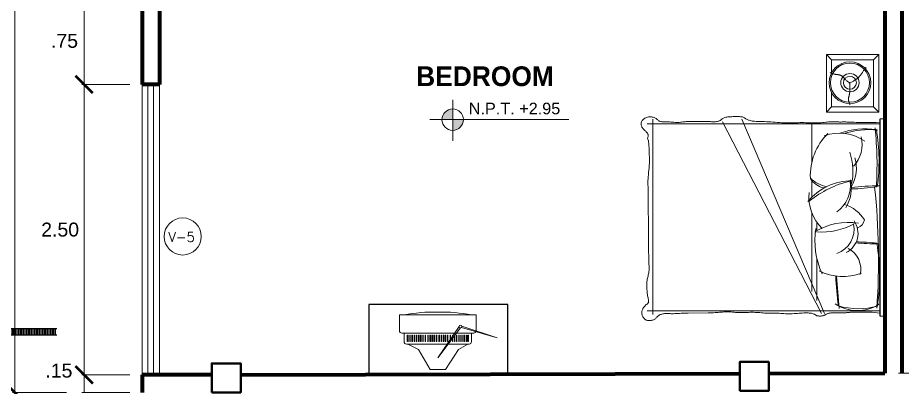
# Model space of a CAD drawing. Header units: millimetres. Extents: x 565 to 912, y 163 to 192.
# Drawn here: x 572.49 to 580.11, y 168.64 to 171.82 of the extents above; entities that cross this region are included whole.
import ezdxf

# ---------------------------------------------------------------- set-up
doc = ezdxf.new("R2010")
doc.units = ezdxf.units.MM
doc.header["$LTSCALE"] = 0.0125
doc.layers.add('AMBIENTA', color=6, linetype='Continuous')
for name, color, linetype, lineweight in [('COLUMNAS', 162, 'Continuous', 40), ('COTAS', 9, 'Continuous', 9), ('equipo 0.2', 152, 'Continuous', 25), ('equipo 01', 30, 'Continuous', 9), ('MARCO', 1, 'Continuous', 13), ('MOBILIARIO', 52, 'Continuous', 18), ('MURO ALTO', 40, 'Continuous', 70), ('proy', 254, 'Continuous', 0), ('TEXTO', 6, 'Continuous', 15)]:
    doc.layers.add(name, color=color, linetype=linetype, lineweight=lineweight)
doc.styles.add('ARIAL', font='arial.ttf')
doc.styles.add('op', font='romab___.ttf')
doc.styles.add('ROMANS135', font='romans.shx', dxfattribs={"width": 1.35})
doc.dimstyles.new('ISO-25', dxfattribs={"dimtxt": 0.12, "dimasz": 0.15, "dimexe": 0.02, "dimexo": 0.1055, "dimgap": 0.05, "dimtad": 2, "dimtih": 1, "dimtoh": 1, "dimzin": 4, "dimdsep": 46, "dimtxsty": 'ARIAL', "dimblk": 'ARCHTICK', "dimcen": 2.5, "dimdle": 0.03, "dimclrd": 1, "dimclre": 2, "dimclrt": 256, "dimadec": 0, "dimazin": 0, "dimtfac": 1, "dimtmove": 0, "dimatfit": 0, "dimldrblk": 'ARCHTICK', "dimfxl": 0, "dimlwd": 13, "dimlwe": 9, "dimarcsym": 0})

# ---------------------------------------------------------------- blocks, each defined once
blk = doc.blocks.new('_ARCHTICK')
at = {"color": 0, "linetype": 'ByBlock', "const_width": 0.15}
blk.add_lwpolyline([(-0.5, -0.5), (0.5, 0.5)], dxfattribs=at)
blk = doc.blocks.new('*D108')
at = {"layer": 'COTAS', "color": 1, "lineweight": 13, "transparency": 16777216}
blk.add_line((572.4599, 174.5293), (572.4599, 168.5693), dxfattribs=at)
at = {"layer": 'COTAS', "color": 2, "lineweight": 9, "transparency": 16777216}
for p, q in [((572.8897, 174.4993), (572.4399, 174.4993)), ((572.9057, 168.5993), (572.4399, 168.5993))]:
    blk.add_line(p, q, dxfattribs=at)
at = {"layer": 'Defpoints', "color": 0, "transparency": 16777216}
for p in [(572.9952, 174.4993), (572.4599, 168.5993), (573.0112, 168.5993)]:
    blk.add_point(p, dxfattribs=at)
at = {"layer": 'COTAS', "color": 1, "lineweight": 13, "transparency": 16777216, "xscale": 0.15, "yscale": 0.15, "zscale": 0.15}
for p, rotation in [((572.4599, 174.4993), 90), ((572.4599, 168.5993), 270)]:
    blk.add_blockref('_ARCHTICK', p, dxfattribs=dict(at, rotation=rotation))
at = {"layer": 'COTAS', "transparency": 16777216, "insert": (572.2542, 171.5493), "char_height": 0.12, "attachment_point": 5, "style": 'ARIAL'}
blk.add_mtext('5.90', dxfattribs=at)
blk = doc.blocks.new('*D156')
at = {"layer": 'COTAS', "color": 1, "lineweight": 13, "transparency": 16777216}
blk.add_line((573.0574, 172.0293), (573.0574, 171.2199), dxfattribs=at)
at = {"layer": 'COTAS', "color": 2, "lineweight": 9, "transparency": 16777216}
for p, q in [((573.4508, 171.9993), (573.0374, 171.9993)), ((573.4508, 171.2499), (573.0374, 171.2499))]:
    blk.add_line(p, q, dxfattribs=at)
at = {"layer": 'Defpoints', "color": 0, "transparency": 16777216}
for p in [(573.5563, 171.9993), (573.0574, 171.2499), (573.5563, 171.2499)]:
    blk.add_point(p, dxfattribs=at)
at = {"layer": 'COTAS', "color": 1, "lineweight": 13, "transparency": 16777216, "xscale": 0.15, "yscale": 0.15, "zscale": 0.15}
for p, rotation in [((573.0574, 171.9993), 90), ((573.0574, 171.2499), 270)]:
    blk.add_blockref('_ARCHTICK', p, dxfattribs=dict(at, rotation=rotation))
at = {"layer": 'COTAS', "transparency": 16777216, "insert": (572.8885, 171.6246), "char_height": 0.12, "attachment_point": 5, "style": 'ARIAL'}
blk.add_mtext('.75', dxfattribs=at)
blk = doc.blocks.new('*D157')
at = {"layer": 'COTAS', "color": 2, "lineweight": 9, "transparency": 16777216}
for p, q in [((573.4508, 171.2499), (573.0374, 171.2499)), ((573.4508, 168.7499), (573.0374, 168.7499))]:
    blk.add_line(p, q, dxfattribs=at)
at = {"layer": 'COTAS', "color": 1, "lineweight": 13, "transparency": 16777216}
blk.add_line((573.0574, 171.2799), (573.0574, 168.7199), dxfattribs=at)
at = {"layer": 'Defpoints', "color": 0, "transparency": 16777216}
for p in [(573.5563, 171.2499), (573.0574, 168.7499), (573.5563, 168.7499)]:
    blk.add_point(p, dxfattribs=at)
at = {"layer": 'COTAS', "color": 1, "lineweight": 13, "transparency": 16777216, "xscale": 0.15, "yscale": 0.15, "zscale": 0.15}
for p, rotation in [((573.0574, 171.2499), 90), ((573.0574, 168.7499), 270)]:
    blk.add_blockref('_ARCHTICK', p, dxfattribs=dict(at, rotation=rotation))
at = {"layer": 'COTAS', "transparency": 16777216, "insert": (572.8508, 169.9999), "char_height": 0.12, "attachment_point": 5, "style": 'ARIAL'}
blk.add_mtext('2.50', dxfattribs=at)
blk = doc.blocks.new('*D158')
at = {"layer": 'COTAS', "color": 2, "lineweight": 9, "transparency": 16777216}
for p, q in [((573.4508, 168.7499), (573.0374, 168.7499)), ((573.4508, 168.5993), (573.0374, 168.5993))]:
    blk.add_line(p, q, dxfattribs=at)
at = {"layer": 'COTAS', "color": 1, "lineweight": 13, "transparency": 16777216}
blk.add_line((573.0574, 168.7499), (573.0574, 168.5993), dxfattribs=at)
blk.add_line((573.0574, 168.7499), (573.0574, 168.5993), dxfattribs=at)
at = {"layer": 'Defpoints', "color": 0, "transparency": 16777216}
for p in [(573.5563, 168.7499), (573.0574, 168.5993), (573.5563, 168.5993)]:
    blk.add_point(p, dxfattribs=at)
at = {"layer": 'COTAS', "transparency": 16777216, "insert": (572.8399, 168.7859), "char_height": 0.12, "attachment_point": 5, "style": 'ARIAL'}
blk.add_mtext('.15', dxfattribs=at)
blk = doc.blocks.new('*D161')
at = {"layer": 'COTAS', "color": 2, "lineweight": 9, "transparency": 16777216}
for p, q in [((610.5063, 168.593), (610.5063, 167.7336)), ((573.5563, 168.4938), (573.5563, 167.7336))]:
    blk.add_line(p, q, dxfattribs=at)
at = {"layer": 'COTAS', "color": 1, "lineweight": 13, "transparency": 16777216}
blk.add_line((610.5363, 167.7536), (573.5263, 167.7536), dxfattribs=at)
at = {"layer": 'Defpoints', "color": 0, "transparency": 16777216}
for p in [(610.5063, 168.6985), (573.5563, 168.5993), (573.5563, 167.7536)]:
    blk.add_point(p, dxfattribs=at)
at = {"layer": 'COTAS', "color": 1, "lineweight": 13, "transparency": 16777216, "xscale": 0.15, "yscale": 0.15, "zscale": 0.15, "rotation": 180}
blk.add_blockref('_ARCHTICK', (573.5563, 167.7536), dxfattribs=at)
at = {"layer": 'COTAS', "color": 1, "lineweight": 13, "transparency": 16777216, "xscale": 0.15, "yscale": 0.15, "zscale": 0.15}
blk.add_blockref('_ARCHTICK', (610.5063, 167.7536), dxfattribs=at)
at = {"layer": 'COTAS', "transparency": 16777216, "insert": (592.0313, 167.6423), "char_height": 0.12, "attachment_point": 5, "style": 'ARIAL'}
blk.add_mtext('36.89', dxfattribs=at)
blk = doc.blocks.new('MESA-NOCHE')
at = {"layer": 'MOBILIARIO'}
for p, q in [((0, 0.55), (0.05, 0.5)), ((0.45, 0.5), (0.5, 0.55)), ((0, 0), (0.05, 0.05)), ((0.5, 0), (0.45, 0.05))]:
    blk.add_line(p, q, dxfattribs=at)
blk.add_lwpolyline([(0, 0.55), (0.5, 0.55), (0.5, 0), (0, 0)], close=True, dxfattribs=at)
for points in [[(0.45, 0.1726), (0.45, 0.05), (0.05, 0.05), (0.05, 0.5), (0.45, 0.5), (0.45, 0.3659)], [(0.2785, 0.2631), (0.2778, 0.2726), (0.2774, 0.2809), (0.2772, 0.2883), (0.2771, 0.2949), (0.2772, 0.3007), (0.2773, 0.306), (0.2775, 0.3108), (0.2776, 0.3154), (0.2776, 0.3198), (0.2776, 0.3241), (0.2775, 0.3283), (0.2774, 0.3323), (0.2772, 0.3363), (0.2771, 0.3401), (0.2771, 0.3439), (0.277, 0.3475), (0.2771, 0.3511), (0.2772, 0.3547), (0.2773, 0.3582), (0.2776, 0.3617), (0.2779, 0.3652), (0.2783, 0.3686), (0.2787, 0.3721), (0.2793, 0.3756), (0.2799, 0.3791), (0.2805, 0.3826), (0.2812, 0.3862), (0.282, 0.3898), (0.2829, 0.3934), (0.2837, 0.397), (0.2847, 0.4007), (0.2856, 0.4043), (0.2866, 0.408), (0.2876, 0.4117), (0.2884, 0.4154), (0.2892, 0.4193), (0.2897, 0.4233), (0.2899, 0.4274), (0.2898, 0.4318), (0.2894, 0.4365), (0.2884, 0.4414), (0.2871, 0.4465), (0.2855, 0.4519), (0.2837, 0.4575), (0.2817, 0.4633), (0.2796, 0.4693), (0.2776, 0.4755), (0.2756, 0.4818)], [(0.2826, 0.2754), (0.2738, 0.271), (0.266, 0.2669), (0.259, 0.2632), (0.2529, 0.2597), (0.2473, 0.2565), (0.2423, 0.2535), (0.2378, 0.2507), (0.2335, 0.2481), (0.2295, 0.2456), (0.2257, 0.2433), (0.222, 0.2411), (0.2184, 0.2389), (0.215, 0.2368), (0.2117, 0.2346), (0.2085, 0.2324), (0.2054, 0.2301), (0.2024, 0.2277), (0.1994, 0.2251), (0.1964, 0.2225), (0.1936, 0.2197), (0.1907, 0.2167), (0.1879, 0.2137), (0.1851, 0.2106), (0.1823, 0.2073), (0.1796, 0.204), (0.1769, 0.2005), (0.1741, 0.1969), (0.1713, 0.1931), (0.1684, 0.1891), (0.1655, 0.1849), (0.1624, 0.1804), (0.1592, 0.1757), (0.1558, 0.1707), (0.1522, 0.1654), (0.1482, 0.1597), (0.1438, 0.1536), (0.1389, 0.147), (0.1333, 0.1399), (0.127, 0.1322), (0.1199, 0.1239)], [(0.274, 0.2721), (0.2835, 0.267), (0.2917, 0.262), (0.2988, 0.2571), (0.305, 0.2522), (0.3104, 0.2474), (0.3151, 0.2428), (0.3193, 0.2383), (0.3232, 0.234), (0.3268, 0.2299), (0.3302, 0.226), (0.3335, 0.2223), (0.3366, 0.2189), (0.3397, 0.2157), (0.3427, 0.2127), (0.3457, 0.2099), (0.3488, 0.2074), (0.3519, 0.2052), (0.3551, 0.2031), (0.3583, 0.2013), (0.3616, 0.1997), (0.3649, 0.1983), (0.3682, 0.1971), (0.3716, 0.196), (0.3749, 0.1951), (0.3783, 0.1943), (0.3817, 0.1937), (0.385, 0.1931), (0.3884, 0.1926), (0.3918, 0.1922), (0.3951, 0.1918), (0.3985, 0.1914), (0.4019, 0.191), (0.4052, 0.1906), (0.4086, 0.1901), (0.4121, 0.1895), (0.4156, 0.1889), (0.4192, 0.1882), (0.423, 0.1874), (0.4269, 0.1864), (0.431, 0.1854), (0.4353, 0.1842), (0.4397, 0.1829), (0.4442, 0.1814), (0.4485, 0.1797), (0.4528, 0.1779), (0.4567, 0.176), (0.4604, 0.1739), (0.4636, 0.1716)]]:
    blk.add_lwpolyline(points, dxfattribs=at)
for radius in [0.2, 0.1875, 0.0875, 0.0625]:
    blk.add_circle((0.2749, 0.2693), radius, dxfattribs=at)
blk = doc.blocks.new('A$C677D5DDE')
at = {"layer": 'MOBILIARIO'}
for p, q in [((0.0373, 2.0546), (1.7373, 2.0546)), ((0.0823, 2.0546), (0.0823, 0.0511)), ((1.6923, 2.0546), (1.6923, 0.0511)), ((0.0602, 1.5786), (1.7337, 0.8676)), ((0.0602, 1.552), (1.7109, 0.7004)), ((0.1713, 1.5146), (0.5319, 1.5146)), ((0.2493, 1.4696), (0.9307, 1.4696)), ((0.7737, 1.5146), (0.8388, 1.5146)), ((1.0623, 1.4696), (1.2052, 1.4696)), ((1.3612, 1.4696), (1.6923, 1.4696)), ((0.0519, 0.0996), (1.7337, 0.0996))]:
    blk.add_line(p, q, dxfattribs=at)
blk.add_lwpolyline([(0.0373, 2.0591), (1.7373, 2.0591), (1.7373, 2.0996), (0.0373, 2.0996)], close=True, dxfattribs=at)
blk.add_lwpolyline([(1.7031, 2.0546), (1.7045, 2.0235), (1.7052, 1.998), (1.7056, 1.9737), (1.7057, 1.9505), (1.7057, 1.9284), (1.7056, 1.9075), (1.7055, 1.8879), (1.7055, 1.8694), (1.7058, 1.8522), (1.7061, 1.8362), (1.7066, 1.8214), (1.7072, 1.8076), (1.7077, 1.795), (1.7083, 1.7834), (1.7087, 1.7727), (1.709, 1.763), (1.7092, 1.7541), (1.7092, 1.746), (1.7091, 1.7384), (1.709, 1.7311), (1.7089, 1.7241), (1.7088, 1.717), (1.7089, 1.7098), (1.709, 1.7021), (1.7093, 1.694), (1.7098, 1.6854), (1.7102, 1.6764), (1.7106, 1.6668), (1.7109, 1.6569), (1.711, 1.6465), (1.7108, 1.6359), (1.7103, 1.6248), (1.7094, 1.6135), (1.7082, 1.6018), (1.7068, 1.5897), (1.7053, 1.5772), (1.7038, 1.5641), (1.7025, 1.5503), (1.7015, 1.536), (1.7008, 1.5209), (1.7005, 1.5051), (1.7006, 1.4887), (1.701, 1.4717), (1.7016, 1.4545), (1.7022, 1.437), (1.7027, 1.4194), (1.7032, 1.402), (1.7033, 1.3847), (1.7032, 1.3677), (1.7027, 1.351), (1.7022, 1.3344), (1.7016, 1.3178), (1.701, 1.3011), (1.7006, 1.2842), (1.7005, 1.2669), (1.7008, 1.2491), (1.7015, 1.2308), (1.7025, 1.212), (1.7039, 1.1929), (1.7054, 1.1737), (1.7069, 1.1545), (1.7084, 1.1354), (1.7098, 1.1166), (1.7109, 1.0983), (1.7117, 1.0805), (1.7122, 1.0634), (1.7126, 1.047), (1.7128, 1.0314), (1.7131, 1.0165), (1.7134, 1.0025), (1.7139, 0.9894), (1.7147, 0.9773), (1.7158, 0.9661), (1.7173, 0.9559), (1.719, 0.9466), (1.7211, 0.9382), (1.7233, 0.9306), (1.7258, 0.9237), (1.7284, 0.9175), (1.7312, 0.912), (1.7341, 0.907), (1.737, 0.9024), (1.74, 0.898), (1.7428, 0.8936), (1.7455, 0.8889), (1.748, 0.8838), (1.7502, 0.8781), (1.7521, 0.8714), (1.7536, 0.8638), (1.7546, 0.8552), (1.7554, 0.8458), (1.7558, 0.8358), (1.756, 0.8252), (1.7559, 0.8142), (1.7557, 0.803), (1.7553, 0.7916), (1.7547, 0.7802), (1.754, 0.769), (1.7532, 0.7581), (1.7521, 0.7476), (1.7508, 0.7378), (1.7492, 0.7288), (1.7473, 0.7207), (1.7451, 0.7137), (1.7426, 0.7078), (1.7398, 0.703), (1.7368, 0.6989), (1.7336, 0.6952), (1.7305, 0.6918), (1.7274, 0.6883), (1.7244, 0.6845), (1.7217, 0.6801), (1.7192, 0.6749), (1.7171, 0.669), (1.7152, 0.6625), (1.7137, 0.6554), (1.7125, 0.6478), (1.7116, 0.6398), (1.7111, 0.6315), (1.7109, 0.623), (1.7111, 0.6144), (1.7115, 0.6057), (1.7121, 0.5969), (1.7127, 0.588), (1.7132, 0.5789), (1.7136, 0.5699), (1.7137, 0.4057), (1.7135, 0.3964), (1.7128, 0.3871), (1.7117, 0.3777), (1.7105, 0.3681), (1.7091, 0.3583), (1.7078, 0.3483), (1.7066, 0.3379), (1.7057, 0.3272), (1.7052, 0.316), (1.7052, 0.3044), (1.7057, 0.2924), (1.7064, 0.2803), (1.7074, 0.2681), (1.7084, 0.2561), (1.7094, 0.2443), (1.7103, 0.233), (1.7109, 0.2222), (1.7112, 0.2121), (1.7113, 0.2027), (1.7113, 0.194), (1.7114, 0.1859), (1.7116, 0.1785), (1.7122, 0.1718), (1.7132, 0.1656), (1.7147, 0.1601), (1.717, 0.1551), (1.7198, 0.1506), (1.723, 0.1464), (1.7266, 0.1422), (1.7303, 0.138), (1.7341, 0.1335), (1.7378, 0.1287), (1.7413, 0.1233), (1.7445, 0.1173), (1.7472, 0.1106), (1.7495, 0.1035), (1.7512, 0.0959), (1.7524, 0.0879), (1.753, 0.0798), (1.7529, 0.0715), (1.7521, 0.0632), (1.7505, 0.0549), (1.7482, 0.0468), (1.7453, 0.039), (1.7416, 0.0316), (1.7374, 0.0248), (1.7327, 0.0186), (1.7274, 0.0132), (1.7217, 0.0087), (1.7156, 0.0051), (1.7091, 0.0025), (1.7025, 0.0008), (1.6957, 0), (1.689, 0), (1.6823, 0.0007), (1.6759, 0.0022), (1.6697, 0.0042), (1.664, 0.0069), (1.6587, 0.01), (1.6536, 0.0136), (1.6489, 0.0175), (1.6445, 0.0217), (1.6403, 0.026), (1.6362, 0.0303), (1.6324, 0.0346), (1.6286, 0.0388), (1.6249, 0.0429), (1.6212, 0.0466), (1.6175, 0.05), (1.6136, 0.053), (1.6096, 0.0555), (1.6053, 0.0574), (1.6007, 0.0587), (1.5958, 0.0593), (1.5905, 0.0593), (1.585, 0.0589), (1.5793, 0.058), (1.5733, 0.0569), (1.5671, 0.0556), (1.5454, 0.0633), (1.4768, 0.0678), (1.4609, 0.0683), (1.4444, 0.0691), (1.4273, 0.0699), (1.4096, 0.0706), (1.3914, 0.0711), (1.3726, 0.0712), (1.3534, 0.0708), (1.3337, 0.0697), (1.3138, 0.0682), (1.294, 0.0664), (1.2745, 0.0644), (1.2555, 0.0624), (1.2373, 0.0606), (1.2203, 0.0591), (1.2045, 0.0581), (1.1903, 0.0577), (1.1773, 0.0578), (1.1652, 0.0583), (1.1536, 0.0592), (1.142, 0.0602), (1.1303, 0.0613), (0.6779, 0.0623), (0.6645, 0.0632), (0.6498, 0.0637), (0.6341, 0.0641), (0.6175, 0.0643), (0.6003, 0.0643), (0.5827, 0.0644), (0.5652, 0.0645), (0.5478, 0.0647), (0.5308, 0.0651), (0.5146, 0.0656), (0.499, 0.0663), (0.4842, 0.067), (0.4701, 0.0677), (0.4568, 0.0681), (0.4442, 0.0682), (0.4323, 0.0678), (0.4213, 0.067), (0.4109, 0.0655), (0.4012, 0.0635), (0.3919, 0.0612), (0.3828, 0.0587), (0.3738, 0.0562), (0.3646, 0.0539), (0.3552, 0.052), (0.3453, 0.0505), (0.3347, 0.0496), (0.2788, 0.0493), (0.2675, 0.0495), (0.2561, 0.0502), (0.2447, 0.0512), (0.2336, 0.0524), (0.2229, 0.0539), (0.2128, 0.0555), (0.2035, 0.0572), (0.1949, 0.0589), (0.187, 0.0604), (0.1799, 0.0617), (0.1735, 0.0627), (0.1678, 0.0634), (0.1627, 0.0636), (0.1584, 0.0632), (0.1546, 0.0621), (0.1514, 0.0605), (0.1487, 0.0584), (0.1462, 0.0559), (0.1439, 0.0531), (0.1416, 0.0501), (0.1393, 0.0468), (0.1368, 0.0435), (0.1341, 0.0402), (0.131, 0.0369), (0.1277, 0.0336), (0.1241, 0.0304), (0.1202, 0.0272), (0.1161, 0.0241), (0.1117, 0.0211), (0.1071, 0.0182), (0.1022, 0.0154), (0.0971, 0.0128), (0.0918, 0.0105), (0.0863, 0.0085), (0.0807, 0.0069), (0.0748, 0.0059), (0.0688, 0.0054), (0.0627, 0.0055), (0.0565, 0.0063), (0.0503, 0.0078), (0.0441, 0.0098), (0.038, 0.0124), (0.0322, 0.0154), (0.0267, 0.0188), (0.0217, 0.0225), (0.0171, 0.0264), (0.0131, 0.0305), (0.0097, 0.0349), (0.0069, 0.0394), (0.0045, 0.0442), (0.0027, 0.0493), (0.0014, 0.0546), (0.0005, 0.0603), (0, 0.0663), (0, 0.0727), (0.0004, 0.0792), (0.0012, 0.0859), (0.0025, 0.0926), (0.0042, 0.0992), (0.0064, 0.1055), (0.009, 0.1115), (0.0121, 0.117), (0.0156, 0.122), (0.0195, 0.1265), (0.0237, 0.1307), (0.028, 0.1348), (0.0323, 0.139), (0.0366, 0.1433), (0.0406, 0.148), (0.0444, 0.1531), (0.0477, 0.1589), (0.0507, 0.1652), (0.0532, 0.1719), (0.0554, 0.1789), (0.0571, 0.1861), (0.0585, 0.1934), (0.0595, 0.2006), (0.0602, 0.2076), (0.0605, 0.2144), (0.0605, 0.221), (0.0604, 0.2277), (0.06, 0.2346), (0.0597, 0.2419), (0.0593, 0.2498), (0.059, 0.2583), (0.0589, 0.2678), (0.059, 0.2783), (0.0594, 0.2898), (0.0598, 0.3021), (0.0604, 0.3153), (0.0611, 0.3291), (0.0619, 0.3435), (0.0626, 0.3584), (0.0634, 0.3736), (0.0641, 0.3892), (0.0647, 0.4049), (0.0653, 0.5757), (0.066, 0.5914), (0.0667, 0.6068), (0.0674, 0.6218), (0.0682, 0.6364), (0.0691, 0.6503), (0.0701, 0.6635), (0.0711, 0.676), (0.0722, 0.6882), (0.0731, 0.7), (0.0739, 0.7116), (0.0745, 0.7233), (0.0748, 0.7351), (0.0748, 0.7472), (0.0743, 0.7598), (0.0736, 0.7728), (0.0727, 0.7861), (0.0716, 0.7998), (0.0705, 0.8136), (0.0696, 0.8275), (0.0689, 0.8416), (0.0684, 0.8556), (0.0684, 0.8696), (0.0687, 0.8835), (0.0691, 0.8975), (0.0697, 0.9114), (0.0703, 0.9253), (0.0707, 0.9392), (0.071, 0.9531), (0.071, 0.9671), (0.0705, 0.9812), (0.0698, 0.9952), (0.0688, 1.0091), (0.0677, 1.0229), (0.0666, 1.0364), (0.0655, 1.0496), (0.0646, 1.0625), (0.064, 1.0748), (0.0637, 1.0867), (0.0636, 1.0982), (0.0638, 1.1094), (0.064, 1.1204), (0.0642, 1.1314), (0.0644, 1.1425), (0.0643, 1.1538), (0.064, 1.1654), (0.0634, 1.1776), (0.0625, 1.1901), (0.0614, 1.2031), (0.0604, 1.2164), (0.0593, 1.23), (0.0585, 1.244), (0.0579, 1.2581), (0.0577, 1.2725), (0.0579, 1.2871), (0.0585, 1.3018), (0.0594, 1.3165), (0.0604, 1.3311), (0.0616, 1.3457), (0.0627, 1.36), (0.0638, 1.3741), (0.0646, 1.3879), (0.0652, 1.4012), (0.0655, 1.414), (0.0654, 1.4262), (0.065, 1.4377), (0.0643, 1.4484), (0.0633, 1.4582), (0.0619, 1.467), (0.0602, 1.4747), (0.0581, 1.4812), (0.0558, 1.4869), (0.0533, 1.4918), (0.0508, 1.4963), (0.0483, 1.5006), (0.0459, 1.5049), (0.0437, 1.5095), (0.0418, 1.5146), (0.0404, 1.5204), (0.0393, 1.5268), (0.0387, 1.5336), (0.0384, 1.5406), (0.0386, 1.5477), (0.0391, 1.5546), (0.04, 1.5612), (0.0412, 1.5672), (0.0428, 1.5726), (0.0447, 1.5773), (0.0467, 1.5817), (0.049, 1.5858), (0.0512, 1.5897), (0.0535, 1.5936), (0.0557, 1.5977), (0.0577, 1.602), (0.0594, 1.6067), (0.061, 1.6118), (0.0624, 1.6171), (0.0635, 1.6225), (0.0645, 1.6281), (0.0653, 1.6337), (0.066, 1.6392), (0.0665, 1.6445), (0.067, 1.6496), (0.0673, 1.6546), (0.0675, 1.6596), (0.0676, 1.6648), (0.0676, 1.6701), (0.0675, 1.6759), (0.0674, 1.682), (0.0672, 1.6888), (0.0669, 1.6963), (0.0666, 1.7043), (0.0664, 1.7128), (0.0661, 1.7216), (0.066, 1.7305), (0.066, 1.7394), (0.0662, 1.7481), (0.0665, 1.7566), (0.0671, 1.7648), (0.0679, 1.7726), (0.0687, 1.7803), (0.0696, 1.788), (0.0705, 1.7958), (0.0713, 1.8039), (0.0719, 1.8123), (0.0722, 1.8213), (0.0723, 1.8309), (0.0722, 1.8411), (0.0719, 1.8518), (0.0716, 1.8631), (0.0713, 1.8748), (0.071, 1.887), (0.0709, 1.8996), (0.071, 1.9125), (0.0713, 1.9258), (0.0717, 1.9397), (0.072, 1.9547), (0.072, 1.971), (0.0714, 1.9892), (0.07, 2.0094), (0.0676, 2.0321), (0.0644, 2.0546)], dxfattribs=at)
for centre, radius, start, end in [((0.4299, 1.8631), 0.3443, 147.50996, 213.83359), ((0.6876, 1.873), 0.5864, 163.92635, 197.14087), ((0.5234, -3.7461), 5.7909, 83.80731, 94.12107), ((0.3769, 0.3764), 1.6781, 80.12554, 98.66187), ((3.2407, 2.0464), 2.5803, 180.10628, 184.38541), ((-0.657, 1.8544), 1.3333, 359.93941, 7.55329), ((2.4688, 1.8103), 1.3353, 170.38021, 180.05215), ((-0.5523, 2.0386), 1.7117, 352.29309, 0.39592), ((1.3397, -0.9679), 2.9996, 83.90257, 93.67595), ((1.3736, 0.471), 1.5781, 80.16015, 98.05996), ((0.9168, 1.9618), 0.7262, 342.58415, 6.00484), ((1.0199, 1.9299), 0.6307, 339.92303, 8.74334), ((0.8861, 1.83), 0.0952, 102.1757, 158.32069), ((0.7217, 1.676), 0.2861, 15.40176, 59.7122), ((1.2077, 1.7051), 0.4043, 341.45245, 33.45121), ((0.833, 1.7362), 0.4542, 159.30257, 206.50263), ((0.4421, 1.6896), 0.2023, 27.70417, 103.49027), ((0.7842, 1.6136), 0.22, 78.04126, 160.83423), ((0.7499, 1.6839), 0.1844, 54.16706, 153.84213), ((1.3458, 1.5542), 0.5842, 151.04555, 184.14969), ((0.2906, 1.7846), 0.5535, 328.65419, 9.19769), ((1.3117, 1.5417), 0.3125, 73.36604, 120.25239), ((1.5138, 1.6293), 0.2736, 75.72373, 132.87011), ((1.1681, 1.5116), 0.2914, 83.62733, 143.28547), ((1.1451, 1.4762), 0.335, 78.66672, 121.26326), ((0.6887, 1.8253), 0.5159, 310.73945, 359.05759), ((0.32, 2.0127), 0.9057, 321.69527, 346.46261), ((1.2877, 1.355), 0.4698, 69.88915, 104.86343), ((-0.9799, -12.8865), 14.6323, 84.65974, 85.75157), ((0.4275, 3.5857), 1.9092, 260.95299, 268.65169), ((1.2485, 1.9666), 0.5096, 267.25889, 315.29965), ((0.6872, 2.1635), 0.6673, 244.78094, 279.06058), ((1.0664, 1.8275), 0.3828, 224.52836, 275.22287), ((1.3258, 1.6162), 0.1898, 193.68485, 236.70352), ((1.458, 1.6678), 0.3145, 192.93877, 221.96363)]:
    blk.add_arc(centre, radius, start, end, dxfattribs=at)
at = {"layer": 'AMBIENTA', "xscale": -0.9, "yscale": 0.9, "zscale": 0.9, "rotation": 89.99999999999733}
blk.add_blockref('MESA-NOCHE', (2.2896, 2.0459), dxfattribs=at)
blk = doc.blocks.new('*D189')
at = {"layer": 'COTAS', "color": 2, "lineweight": 9, "transparency": 16777216}
for p, q in [((580.0618, 173.2493), (580.2681, 173.2493)), ((580.0739, 168.765), (580.2681, 168.765))]:
    blk.add_line(p, q, dxfattribs=at)
at = {"layer": 'COTAS', "color": 1, "lineweight": 13, "transparency": 16777216}
blk.add_line((580.2481, 173.2793), (580.2481, 168.735), dxfattribs=at)
at = {"layer": 'Defpoints', "color": 0, "transparency": 16777216}
for p in [(579.9563, 173.2493), (579.9684, 168.765), (580.2481, 168.765)]:
    blk.add_point(p, dxfattribs=at)
at = {"layer": 'COTAS', "color": 1, "lineweight": 13, "transparency": 16777216, "xscale": 0.15, "yscale": 0.15, "zscale": 0.15}
for p, rotation in [((580.2481, 173.2493), 90), ((580.2481, 168.765), 270)]:
    blk.add_blockref('_ARCHTICK', p, dxfattribs=dict(at, rotation=rotation))
at = {"layer": 'COTAS', "transparency": 16777216, "insert": (580.4565, 171.0071), "char_height": 0.12, "attachment_point": 5, "style": 'ARIAL'}
blk.add_mtext('4.48', dxfattribs=at)
blk = doc.blocks.new('Tv_p')
for p, q in [((-0.0504, 0), (-0.1365, -0.1317)), ((0, 0), (-0.0504, 0)), ((0, 0), (0.0504, 0)), ((0.0504, 0), (0.1286, -0.1317)), ((-0.1511, -0.2764), (0, -0.0757)), ((0, -0.0757), (-0.1425, -0.2842)), ((-0.2079, -0.1682), (0, -0.1682)), ((-0.1365, -0.1317), (-0.1988, -0.1682)), ((0.2079, -0.1682), (0, -0.1682)), ((0.1286, -0.1317), (0.1988, -0.1682)), ((-0.3949, -0.2102), (-0.158, -0.2791)), ((-0.1603, -0.2876), (-0.3949, -0.2102)), ((-0.224, -0.2411), (-0.224, -0.1844)), ((-0.2004, -0.1858), (-0.2043, -0.1858)), ((-0.2038, -0.1853), (-0.2038, -0.2276)), ((-0.2038, -0.2276), (-0.2004, -0.2276)), ((-0.2004, -0.2276), (-0.2004, -0.1858)), ((-0.1898, -0.1858), (-0.1937, -0.1858)), ((-0.1932, -0.1853), (-0.1932, -0.2276)), ((-0.1932, -0.2276), (-0.1898, -0.2276)), ((-0.1898, -0.2276), (-0.1898, -0.1858)), ((-0.177, -0.1858), (-0.1809, -0.1858)), ((-0.1803, -0.1853), (-0.1803, -0.2276)), ((-0.1803, -0.2276), (-0.177, -0.2276)), ((-0.177, -0.2276), (-0.177, -0.1858)), ((-0.1653, -0.1858), (-0.1692, -0.1858)), ((-0.1686, -0.1853), (-0.1686, -0.2276)), ((-0.1686, -0.2276), (-0.1653, -0.2276)), ((-0.1653, -0.2276), (-0.1653, -0.1858)), ((-0.1525, -0.1858), (-0.1564, -0.1858)), ((-0.1558, -0.1853), (-0.1558, -0.2276)), ((-0.1558, -0.2276), (-0.1525, -0.2276)), ((-0.1525, -0.2276), (-0.1525, -0.1858)), ((-0.1391, -0.1858), (-0.143, -0.1858)), ((-0.1424, -0.1853), (-0.1424, -0.2276)), ((-0.1424, -0.2276), (-0.1391, -0.2276)), ((-0.1391, -0.2276), (-0.1391, -0.1858)), ((-0.124, -0.1858), (-0.1279, -0.1858)), ((-0.1274, -0.1853), (-0.1274, -0.2276)), ((-0.1274, -0.2276), (-0.124, -0.2276)), ((-0.124, -0.2276), (-0.124, -0.1858)), ((-0.1106, -0.1858), (-0.1145, -0.1858)), ((-0.114, -0.1853), (-0.114, -0.2271)), ((-0.1106, -0.2226), (-0.1106, -0.1858)), ((-0.0967, -0.1858), (-0.1006, -0.1858)), ((-0.1, -0.1853), (-0.1, -0.2086)), ((-0.1, -0.222), (-0.1, -0.2276)), ((-0.1, -0.2276), (-0.0967, -0.2276)), ((-0.0967, -0.2041), (-0.0967, -0.1858)), ((-0.0967, -0.2276), (-0.0967, -0.2171)), ((-0.0829, -0.1858), (-0.085, -0.1858)), ((-0.0844, -0.1853), (-0.0844, -0.1878)), ((-0.0844, -0.1992), (-0.0844, -0.2276)), ((-0.0844, -0.2276), (-0.0811, -0.2276)), ((-0.0811, -0.2276), (-0.0811, -0.1943)), ((-0.0638, -0.1858), (-0.0677, -0.1858)), ((-0.0671, -0.1853), (-0.0671, -0.2276)), ((-0.0671, -0.2276), (-0.0638, -0.2276)), ((-0.0638, -0.2276), (-0.0638, -0.1858)), ((-0.0493, -0.1858), (-0.0532, -0.1858)), ((-0.0526, -0.1853), (-0.0526, -0.2276)), ((-0.0526, -0.2276), (-0.0493, -0.2276)), ((-0.0493, -0.2276), (-0.0493, -0.1858)), ((-0.0359, -0.1858), (-0.0398, -0.1858)), ((-0.0392, -0.1853), (-0.0392, -0.2276)), ((-0.0392, -0.2276), (-0.0359, -0.2276)), ((-0.0359, -0.2276), (-0.0359, -0.1858)), ((-0.0219, -0.1858), (-0.0258, -0.1858)), ((-0.0253, -0.1853), (-0.0253, -0.2276)), ((-0.0253, -0.2276), (-0.0219, -0.2276)), ((-0.0219, -0.2276), (-0.0219, -0.1858)), ((-0.0074, -0.1858), (-0.0113, -0.1858)), ((-0.0108, -0.1853), (-0.0108, -0.2276)), ((-0.0108, -0.2276), (-0.0074, -0.2276)), ((-0.0074, -0.2276), (-0.0074, -0.1858)), ((0.0074, -0.2276), (0.0074, -0.1858)), ((0.0074, -0.1858), (0.0113, -0.1858)), ((0.0108, -0.2276), (0.0074, -0.2276)), ((0.0108, -0.1853), (0.0108, -0.2276)), ((0.0219, -0.1858), (0.0258, -0.1858)), ((0.0219, -0.2276), (0.0219, -0.1858)), ((0.0253, -0.2276), (0.0219, -0.2276)), ((0.0253, -0.1853), (0.0253, -0.2276)), ((0.0359, -0.1858), (0.0398, -0.1858)), ((0.0359, -0.2276), (0.0359, -0.1858)), ((0.0392, -0.2276), (0.0359, -0.2276)), ((0.0392, -0.1853), (0.0392, -0.2276)), ((0.0493, -0.1858), (0.0532, -0.1858)), ((0.0493, -0.2276), (0.0493, -0.1858)), ((0.0526, -0.2276), (0.0493, -0.2276)), ((0.0526, -0.1853), (0.0526, -0.2276)), ((0.0638, -0.1858), (0.0677, -0.1858)), ((0.0638, -0.2276), (0.0638, -0.1858)), ((0.0671, -0.2276), (0.0638, -0.2276)), ((0.0671, -0.1853), (0.0671, -0.2276)), ((0.0811, -0.1858), (0.085, -0.1858)), ((0.0811, -0.2276), (0.0811, -0.1858)), ((0.0844, -0.2276), (0.0811, -0.2276)), ((0.0844, -0.1853), (0.0844, -0.2276)), ((0.0967, -0.1858), (0.1006, -0.1858)), ((0.0967, -0.2276), (0.0967, -0.1858)), ((0.1, -0.2276), (0.0967, -0.2276)), ((0.1, -0.1853), (0.1, -0.2276)), ((0.1106, -0.1858), (0.1145, -0.1858)), ((0.1106, -0.2276), (0.1106, -0.1858)), ((0.114, -0.2276), (0.1106, -0.2276)), ((0.114, -0.1853), (0.114, -0.2276)), ((0.124, -0.1858), (0.1279, -0.1858)), ((0.124, -0.2276), (0.124, -0.1858)), ((0.1274, -0.2276), (0.124, -0.2276)), ((0.1274, -0.1853), (0.1274, -0.2276)), ((0.1391, -0.1858), (0.143, -0.1858)), ((0.1391, -0.2276), (0.1391, -0.1858)), ((0.1424, -0.2276), (0.1391, -0.2276)), ((0.1424, -0.1853), (0.1424, -0.2276)), ((0.1525, -0.1858), (0.1564, -0.1858)), ((0.1525, -0.2276), (0.1525, -0.1858)), ((0.1558, -0.2276), (0.1525, -0.2276)), ((0.1558, -0.1853), (0.1558, -0.2276)), ((0.1653, -0.1858), (0.1692, -0.1858)), ((0.1653, -0.2276), (0.1653, -0.1858)), ((0.1686, -0.2276), (0.1653, -0.2276)), ((0.1686, -0.1853), (0.1686, -0.2276)), ((0.177, -0.1858), (0.1809, -0.1858)), ((0.177, -0.2276), (0.177, -0.1858)), ((0.1803, -0.2276), (0.177, -0.2276)), ((0.1803, -0.1853), (0.1803, -0.2276)), ((0.1898, -0.1858), (0.1937, -0.1858)), ((0.1898, -0.2276), (0.1898, -0.1858)), ((0.1932, -0.2276), (0.1898, -0.2276)), ((0.1932, -0.1853), (0.1932, -0.2276)), ((0.2004, -0.2276), (0.2004, -0.1858)), ((0.2004, -0.1858), (0.2043, -0.1858)), ((0.2038, -0.2276), (0.2004, -0.2276)), ((0.2038, -0.1853), (0.2038, -0.2276)), ((0.224, -0.2411), (0.224, -0.1844)), ((-0.2548, -0.2572), (-0.2548, -0.3616)), ((0, -0.2411), (-0.2387, -0.2411)), ((0, -0.2411), (0.2387, -0.2411)), ((0.2548, -0.2572), (0.2548, -0.3616)), ((-0.2548, -0.3616), (0, -0.3616)), ((0.2548, -0.3616), (0, -0.3616))]:
    blk.add_line(p, q)
blk.add_circle((-0.1515, -0.2855), 0.00907)
for centre, radius, start, end in [((-0.2079, -0.1844), 0.0162, 90, 180), ((0.2079, -0.1844), 0.0162, 360, 90), ((-0.2387, -0.2572), 0.0162, 90, 180), ((0.2387, -0.2572), 0.0162, 0, 90), ((-0.0305, 0.6351), 1.0156, 258.92452, 271.69745), ((0.0305, 0.6351), 1.0156, 268.30255, 281.07548)]:
    blk.add_arc(centre, radius, start, end)
blk = doc.blocks.new('tv')
at = {"layer": 'equipo 0.2'}
blk.add_lwpolyline([(-0.3551, -0.7592), (0.245, -0.7592), (0.245, 0.4408), (-0.3551, 0.4408)], close=True, dxfattribs=at)
at = {"layer": 'equipo 01', "xscale": 1.295999999999992, "yscale": 1.295999999999992, "zscale": 1.295999999999992, "rotation": 90}
blk.add_blockref('Tv_p', (-0.3124, -0.1546), dxfattribs=at)

msp = doc.modelspace()

# ---------------------------------------------------------------- hatches: boundary and pattern name
h = msp.add_hatch()
h.set_pattern_fill('ANSI31', color=256, scale=0.110262, angle=45, style=0)
h.set_pattern_definition([(90, (444.686971, 125.711656), (-0.0137827678, 2e-18), [])])
h.paths.add_polyline_path([(570.85822, 169.14811), (570.85822, 169.09298), (570.30691, 169.09298), (570.30691, 169.14811)])
h.paths.add_polyline_path([(571.0385, 169.12076, -1), (570.98975, 169.12076, -1)])
h.paths.add_polyline_path([(571.95994, 169.14811), (571.95994, 169.09298), (571.16916, 169.09298), (571.16916, 169.14811)])
h.paths.add_polyline_path([(572.14003, 169.12076, -1), (572.09128, 169.12076, -1)])
h.paths.add_polyline_path([(572.82219, 169.14811), (572.82219, 169.09298), (572.27088, 169.09298), (572.27088, 169.14811)])
at = {"layer": 'MARCO', "linetype": 'Continuous'}
h = msp.add_hatch(color=256, dxfattribs=at)
h.paths.add_polyline_path([(576.23292, 171.03952, 0.4142136), (576.14036, 170.94696), (576.23292, 170.94696)])
h.paths.add_polyline_path([(576.32548, 170.94696), (576.23292, 170.94696), (576.23292, 170.8544, 0.4142136)])

# ---------------------------------------------------------------- linework, layer by layer
at = {"color": 2}
for p, q in [((572.27088, 169.14811), (572.82219, 169.14811)), ((572.82219, 169.09298), (572.27088, 169.09298))]:
    msp.add_line(p, q, dxfattribs=at)
at = {"layer": 'COLUMNAS'}
for points in [[(574.15626, 168.59925), (574.40626, 168.59925), (574.40626, 168.84925), (574.15626, 168.84925)], [(578.70626, 168.61162), (578.95626, 168.61162), (578.95626, 168.86162), (578.70626, 168.86162)]]:
    msp.add_lwpolyline(points, close=True, dxfattribs=at)
at = {"layer": 'MARCO', "linetype": 'Continuous'}
for p, q in [((576.23292, 170.7636), (576.23292, 171.11768)), ((576.0345, 170.94696), (577.23409, 170.94696))]:
    msp.add_line(p, q, dxfattribs=at)
msp.add_circle((576.23292, 170.94696), 0.09256, dxfattribs=at)
at = {"layer": 'MURO ALTO'}
for p, q in [((579.95626, 173.24925), (579.95626, 168.76501)), ((580.10626, 168.76542), (580.10626, 173.24925)), ((573.55626, 171.99925), (573.55626, 171.24993)), ((573.70626, 171.99925), (573.70626, 171.24993)), ((573.70626, 171.24993), (573.55626, 171.24993)), ((573.55626, 168.74993), (573.55626, 168.59925)), ((573.70626, 168.74993), (573.55626, 168.74993)), ((574.15626, 168.74993), (573.70626, 168.74993)), ((574.40626, 168.74993), (578.70626, 168.76162)), ((578.95626, 168.7623), (579.95626, 168.76501))]:
    msp.add_line(p, q, dxfattribs=at)
at = {"layer": 'proy'}
for p, q in [((573.55626, 171.24993), (573.55626, 168.74993)), ((573.60626, 171.24993), (573.60626, 168.74993)), ((573.65626, 171.24993), (573.65626, 168.74993)), ((573.70626, 171.24993), (573.70626, 168.74993))]:
    msp.add_line(p, q, dxfattribs=at)
msp.add_circle((573.9068, 169.94127), 0.15956, dxfattribs=at)

# ---------------------------------------------------------------- block references
at = {"layer": 'proy', "ltscale": 0.22, "xscale": -1, "rotation": 270}
msp.add_blockref('A$C677D5DDE', (577.85669, 169.2178), dxfattribs=at)
at = {"layer": 'proy', "rotation": 90}
msp.add_blockref('tv', (575.94986, 169.10968), dxfattribs=at)

# ---------------------------------------------------------------- texts
at = {"layer": 'proy', "style": 'op'}
msp.add_text('BEDROOM', height=0.17, dxfattribs=at).set_placement((575.91739, 171.23569))
at = {"layer": 'TEXTO'}
for s, height, style, p in [('N.P.T. +2.95', 0.1, 'ARIAL', (576.37128, 170.99292)), ('V-5', 0.0825, 'ROMANS135', (573.78458, 169.89468))]:
    msp.add_text(s, height=height, dxfattribs=dict(at, style=style)).set_placement(p)

# ---------------------------------------------------------------- dimensions: what is measured, and where the dimension line sits
at = {"layer": 'COTAS'}
for base, p1, p2, picture, middle in [((572.45988, 168.5993), (572.99517, 174.49925), (573.0112, 168.5993), '*D108', (572.25423, 171.54927)), ((580.24814, 168.76505), (579.95626, 173.24925), (579.96844, 168.76505), '*D189', (580.45653, 171.00715))]:
    dim = msp.add_linear_dim(base=base, p1=p1, p2=p2, angle=90, dimstyle='ISO-25', dxfattribs=at)
    dim.commit()
    dim.dimension.update_dxf_attribs({"geometry": picture, "text_midpoint": middle})
for base, p1, p2, picture, middle in [((573.05743, 171.24993), (573.55626, 171.99925), (573.55626, 171.24993), '*D156', (572.88854, 171.62459)), ((573.05743, 168.74993), (573.55626, 171.24993), (573.55626, 168.74993), '*D157', (572.85076, 169.99993)), ((573.05743, 168.59925), (573.55626, 168.74993), (573.55626, 168.59925), '*D158', (572.8399, 168.78586))]:
    dim = msp.add_linear_dim(base=base, p1=p1, p2=p2, angle=90, dimstyle='ISO-25', override={"dimtmove": 1}, dxfattribs=at)
    dim.commit()
    dim.dimension.update_dxf_attribs({"geometry": picture, "text_midpoint": middle})
dim = msp.add_linear_dim(base=(573.55626, 167.7536), p1=(610.50626, 168.69853), p2=(573.55626, 168.59925), text='36.89', dimstyle='ISO-25', dxfattribs=at)
dim.commit()
dim.dimension.update_dxf_attribs({"geometry": '*D161', "text_midpoint": (592.03126, 167.64229)})

doc.saveas('drawing.dxf')
